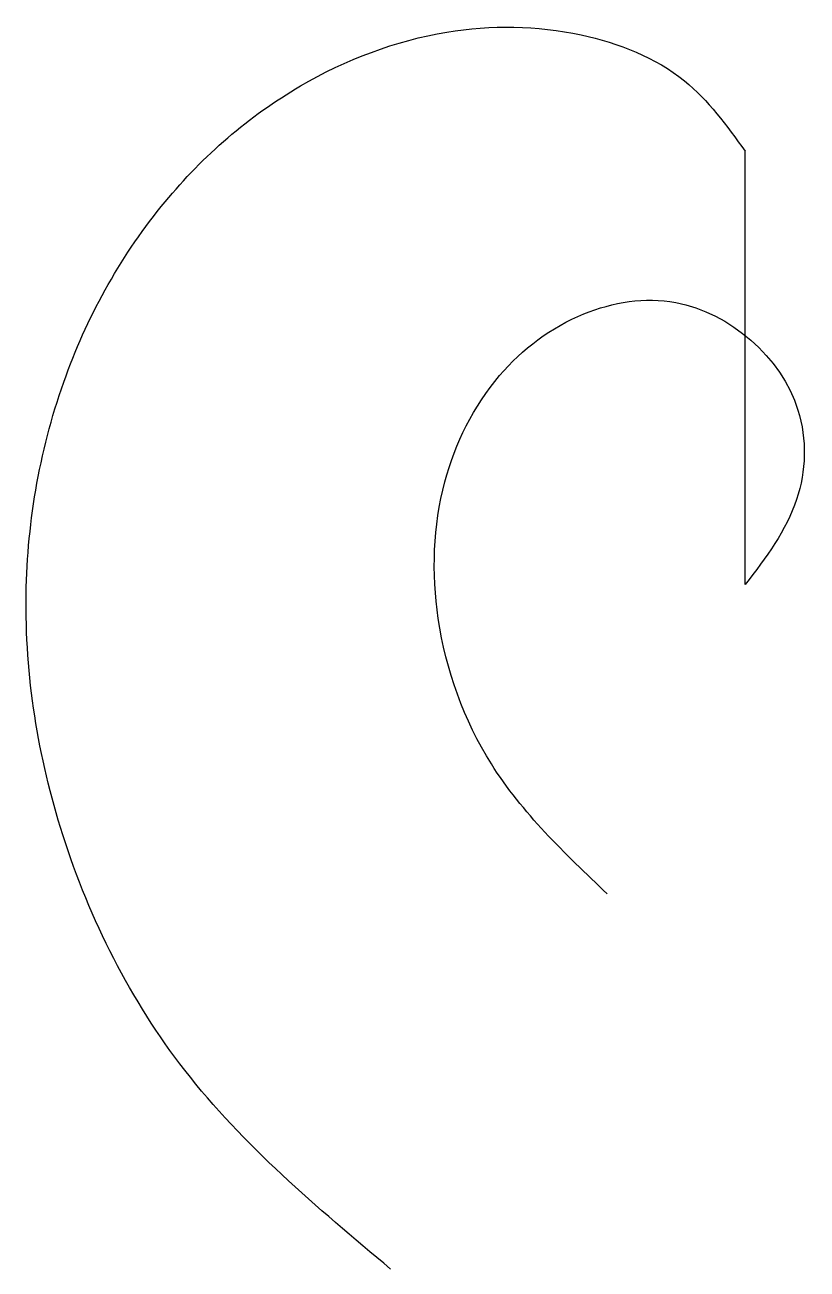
# Model space of a CAD drawing. Header units: millimetres. Extents: x -16.6 to 1.4, y -15.8 to 12.9.
import ezdxf

# ---------------------------------------------------------------- set-up
doc = ezdxf.new("R2010")
doc.units = ezdxf.units.MM
doc.layers.get('0').update_dxf_attribs({"lineweight": 25, "true_color": 0xffffff})

msp = doc.modelspace()

# ---------------------------------------------------------------- linework, layer by layer
msp.add_line((0, 0), (0, 10))
for points, knots in [([(-8.183, -15.802), (-9.883, -14.374), (-13.158, -11.622), (-15.989, -6.024), (-16.895, -0.39), (-15.988, 4.754), (-13.689, 8.862), (-10.532, 11.617), (-7.081, 12.931), (-3.93, 12.896), (-1.371, 11.894), (-0.427, 10.589), (0, 10)], [0, 0, 0, 0, 6.6014, 12.71912, 18.343987, 23.46848, 28.087063, 32.196725, 35.797868, 38.895917, 41.504364, 43.650931, 43.650931, 43.650931, 43.650931]), ([(-3.183, -7.142), (-4.165, -6.207), (-6.021, -4.441), (-7.277, -0.951), (-7.173, 2.286), (-5.904, 4.863), (-3.89, 6.382), (-1.019, 6.854), (1.474, 4.693), (1.371, 1.797), (0.473, 0.62), (0, 0)], [0, 0, 0, 0, 4.018873, 7.595983, 10.748807, 13.506852, 15.917874, 18.056234, 21.810829, 23.871003, 26.166364, 26.166364, 26.166364, 26.166364])]:
    msp.add_open_spline(points, degree=3, knots=knots)

doc.saveas('drawing.dxf')
